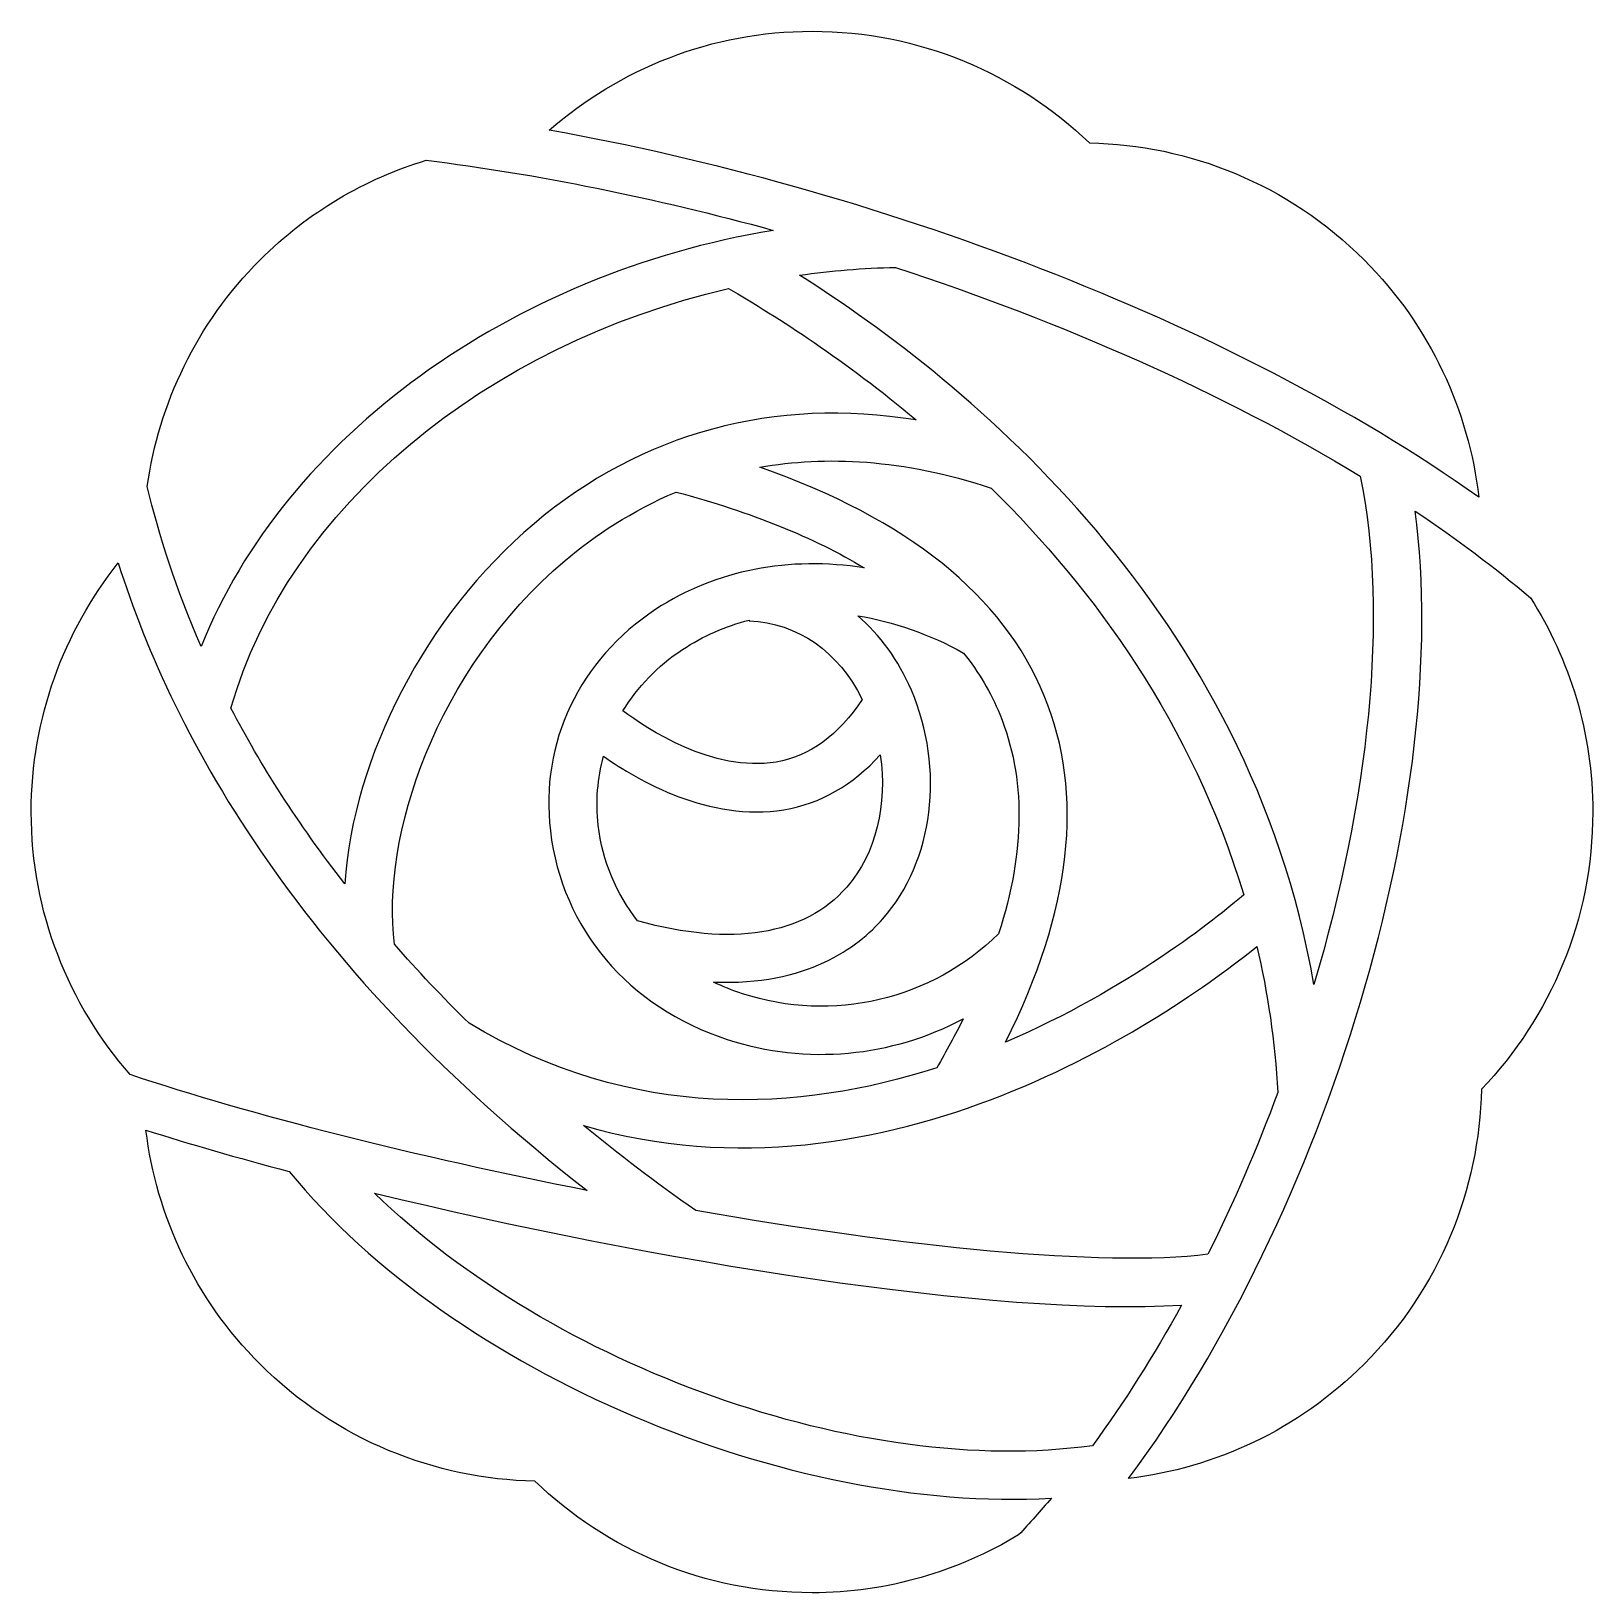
# Model space of a CAD drawing. Header units: centimetres. Extents: x -8.8 to 8.8, y -8.8 to 8.8.
import ezdxf

# ---------------------------------------------------------------- set-up
doc = ezdxf.new("R2010")
doc.units = ezdxf.units.CM
doc.header["$MEASUREMENT"] = 0
doc.layers.add('Camada 1', color=7, linetype='Continuous')

msp = doc.modelspace()

# ---------------------------------------------------------------- linework, layer by layer
at = {"layer": 'Camada 1'}
for points, knots in [([(6.24586, 6.24607), (5.38599, 7.10835), (4.26641, 7.54629), (3.13801, 7.57105), (3.13801, 7.57105), (2.32209, 8.35181), (1.21769, 8.83367), (0.00058, 8.83367), (0.00058, 8.83367), (-1.13819, 8.83367), (-2.17467, 8.40854), (-2.9718, 7.71409), (-2.9718, 7.71409), (0.65588, 7.06599), (4.72429, 5.56681), (7.54367, 3.56018), (7.54367, 3.56018), (7.43016, 4.54149), (6.99945, 5.49328), (6.24586, 6.24607)], [0, 0, 0, 0, 0.16666667, 0.16666667, 0.16666667, 0.16666667, 0.33333333, 0.33333333, 0.33333333, 0.33333333, 0.5, 0.5, 0.5, 0.5, 0.66666667, 0.66666667, 0.66666667, 0.66666667, 1, 1, 1, 1]), ([(-0.43852, 6.5809), (-1.77866, 6.9501), (-3.11285, 7.21942), (-4.36388, 7.37364), (-4.36388, 7.37364), (-5.05235, 7.16586), (-5.70164, 6.79026), (-6.24464, 6.24604), (-6.24464, 6.24604), (-6.96666, 5.52362), (-7.3878, 4.61898), (-7.52165, 3.68241), (-7.52165, 3.68241), (-7.38938, 3.13179), (-7.19521, 2.52367), (-6.91033, 1.87237), (-6.91033, 1.87237), (-5.96418, 4.24582), (-3.40572, 6.08944), (-0.43852, 6.5809)], [0, 0, 0, 0, 0.16666667, 0.16666667, 0.16666667, 0.16666667, 0.33333333, 0.33333333, 0.33333333, 0.33333333, 0.5, 0.5, 0.5, 0.5, 0.66666667, 0.66666667, 0.66666667, 0.66666667, 1, 1, 1, 1]), ([(6.2035, 3.7991), (4.65399, 4.74369), (2.82395, 5.54442), (0.94356, 6.16215), (0.94356, 6.16215), (0.57997, 6.15416), (0.21757, 6.12379), (-0.14046, 6.07344), (-0.14046, 6.07344), (1.77306, 4.86355), (4.95044, 2.26236), (5.67847, -1.95309), (5.67847, -1.95309), (6.2938, 0.1183), (6.53037, 2.21282), (6.2035, 3.7991)], [0, 0, 0, 0, 0.2, 0.2, 0.2, 0.2, 0.4, 0.4, 0.4, 0.4, 0.6, 0.6, 0.6, 0.6, 1, 1, 1, 1]), ([(-6.57352, 1.17314), (-6.24028, 0.53623), (-5.81792, -0.13025), (-5.28571, -0.81351), (-5.28571, -0.81351), (-5.19102, 0.62096), (-4.37509, 2.22002), (-3.14441, 3.26211), (-3.14441, 3.26211), (-1.92492, 4.2938), (-0.41896, 4.69578), (1.18013, 4.43525), (1.18013, 4.43525), (0.37701, 5.10732), (-0.38657, 5.60119), (-0.94596, 5.92324), (-0.94596, 5.92324), (-3.67504, 5.28791), (-5.93183, 3.44829), (-6.57352, 1.17314)], [0, 0, 0, 0, 0.16666667, 0.16666667, 0.16666667, 0.16666667, 0.33333333, 0.33333333, 0.33333333, 0.33333333, 0.5, 0.5, 0.5, 0.5, 0.66666667, 0.66666667, 0.66666667, 0.66666667, 1, 1, 1, 1]), ([(2.0288, 3.66406), (1.0227, 3.9973), (0.15163, 4.03167), (-0.59158, 3.9006), (-0.59158, 3.9006), (1.08101, 3.31563), (2.16226, 2.45015), (2.62816, 1.31459), (2.62816, 1.31459), (3.08607, 0.20138), (2.93661, -1.1172), (2.19022, -2.60278), (2.19022, -2.60278), (3.57592, -2.01141), (4.58443, -1.19469), (4.8841, -0.93818), (4.8841, -0.93818), (4.30715, 0.99333), (3.18995, 2.51648), (2.0288, 3.66406)], [0, 0, 0, 0, 0.16666667, 0.16666667, 0.16666667, 0.16666667, 0.33333333, 0.33333333, 0.33333333, 0.33333333, 0.5, 0.5, 0.5, 0.5, 0.66666667, 0.66666667, 0.66666667, 0.66666667, 1, 1, 1, 1]), ([(-3.87922, -2.39101), (-2.02042, -3.5066), (-0.13846, -3.39233), (1.4111, -2.89446), (1.4111, -2.89446), (1.52138, -2.70666), (1.62126, -2.52044), (1.71156, -2.33984), (1.71156, -2.33984), (0.90604, -2.76899), (-0.06054, -2.86729), (-0.95798, -2.5732), (-0.95798, -2.5732), (-2.08037, -2.20556), (-2.82798, -1.32251), (-2.95982, -0.21415), (-2.95982, -0.21415), (-3.07849, 0.78558), (-2.63298, 1.72297), (-1.76512, 2.29436), (-1.76512, 2.29436), (-1.08586, 2.73947), (-0.25313, 2.89531), (0.59115, 2.76185), (0.59115, 2.76185), (0.02058, 3.10708), (-0.68946, 3.39238), (-1.53655, 3.62013), (-1.53655, 3.62013), (-2.03801, 3.40836), (-2.45714, 3.12787), (-2.79239, 2.84577), (-2.79239, 2.84577), (-4.26562, 1.59911), (-4.87694, -0.29087), (-4.72311, -1.49676), (-4.72311, -1.49676), (-4.46458, -1.79485), (-4.18409, -2.09055), (-3.87922, -2.39101)], [0, 0, 0, 0, 0.09090909, 0.09090909, 0.09090909, 0.09090909, 0.18181818, 0.18181818, 0.18181818, 0.18181818, 0.27272727, 0.27272727, 0.27272727, 0.27272727, 0.36363636, 0.36363636, 0.36363636, 0.36363636, 0.45454545, 0.45454545, 0.45454545, 0.45454545, 0.54545455, 0.54545455, 0.54545455, 0.54545455, 0.63636364, 0.63636364, 0.63636364, 0.63636364, 0.72727273, 0.72727273, 0.72727273, 0.72727273, 0.81818182, 0.81818182, 0.81818182, 0.81818182, 1, 1, 1, 1]), ([(8.12863, 2.4238), (7.72906, 2.76263), (7.29273, 3.09029), (6.82442, 3.40514), (6.82442, 3.40514), (7.25275, 0.16942), (5.82392, -4.52712), (3.58232, -7.54065), (3.58232, -7.54065), (4.55808, -7.4232), (5.49946, -6.99405), (6.24585, -6.24604), (6.24585, -6.24604), (7.10892, -5.38617), (7.54845, -4.26497), (7.57401, -3.1374), (7.57401, -3.1374), (8.35398, -2.31989), (8.83348, -1.21787), (8.83348, 0), (8.83348, 0), (8.83348, 0.89262), (8.57454, 1.72294), (8.12863, 2.4238)], [0, 0, 0, 0, 0.14285714, 0.14285714, 0.14285714, 0.14285714, 0.28571429, 0.28571429, 0.28571429, 0.28571429, 0.42857143, 0.42857143, 0.42857143, 0.42857143, 0.57142857, 0.57142857, 0.57142857, 0.57142857, 0.71428571, 0.71428571, 0.71428571, 0.71428571, 1, 1, 1, 1]), ([(-7.84894, 2.81776), (-8.46389, 2.04261), (-8.83349, 1.06606), (-8.83349, 0), (-8.83349, 0), (-8.83349, -1.13877), (-8.40836, -2.17363), (-7.71589, -2.9704), (-7.71589, -2.9704), (-6.35416, -3.42911), (-4.46501, -3.903), (-2.54426, -4.28178), (-2.54426, -4.28178), (-5.75641, -1.78207), (-7.21043, 0.79433), (-7.84894, 2.81776)], [0, 0, 0, 0, 0.2, 0.2, 0.2, 0.2, 0.4, 0.4, 0.4, 0.4, 0.6, 0.6, 0.6, 0.6, 1, 1, 1, 1]), ([(-1.46542, 1.83803), (-1.74993, 1.65102), (-1.97448, 1.4129), (-2.13871, 1.14437), (-2.13871, 1.14437), (-1.8714, 0.94538), (-1.12221, 0.44431), (-0.40537, 0.56501), (-0.40537, 0.56501), (-0.02458, 0.62814), (0.30186, 0.8687), (0.56877, 1.27462), (0.56877, 1.27462), (0.29905, 1.81564), (-0.16045, 2.13848), (-0.71025, 2.16248), (-0.71025, 2.16248), (-0.71025, 2.16248), (-0.71025, 2.17126), (-0.71025, 2.17126), (-0.71025, 2.17126), (-0.97954, 2.10174), (-1.23288, 1.99065), (-1.46542, 1.83803)], [0, 0, 0, 0, 0.14285714, 0.14285714, 0.14285714, 0.14285714, 0.28571429, 0.28571429, 0.28571429, 0.28571429, 0.42857143, 0.42857143, 0.42857143, 0.42857143, 0.57142857, 0.57142857, 0.57142857, 0.57142857, 0.71428571, 0.71428571, 0.71428571, 0.71428571, 1, 1, 1, 1]), ([(2.11111, -1.37692), (2.41318, -0.44352), (2.41877, 0.38917), (2.12389, 1.10601), (2.12389, 1.10601), (2.02401, 1.35136), (1.88574, 1.58231), (1.71551, 1.79808), (1.71551, 1.79808), (1.32472, 2.01544), (0.9188, 2.15529), (0.51761, 2.21922), (0.51761, 2.21922), (0.76854, 2.00184), (0.97791, 1.72056), (1.12417, 1.37933), (1.12417, 1.37933), (1.50536, 0.48588), (1.37671, -0.55459), (0.80212, -1.2083), (0.80212, -1.2083), (0.52322, -1.52794), (-0.06135, -1.96747), (-1.11582, -1.92434), (-1.11582, -1.92434), (-1.01073, -1.97387), (-0.90164, -2.01782), (-0.78657, -2.05539), (-0.78657, -2.05539), (0.23035, -2.39101), (1.35514, -2.12331), (2.11111, -1.37692)], [0, 0, 0, 0, 0.11111111, 0.11111111, 0.11111111, 0.11111111, 0.22222222, 0.22222222, 0.22222222, 0.22222222, 0.33333333, 0.33333333, 0.33333333, 0.33333333, 0.44444444, 0.44444444, 0.44444444, 0.44444444, 0.55555556, 0.55555556, 0.55555556, 0.55555556, 0.66666667, 0.66666667, 0.66666667, 0.66666667, 0.77777778, 0.77777778, 0.77777778, 0.77777778, 1, 1, 1, 1]), ([(-2.418, -0.14944), (-2.37164, -0.55621), (-2.21184, -0.92382), (-1.97249, -1.23307), (-1.97249, -1.23307), (-0.90484, -1.52715), (-0.08651, -1.39531), (0.39257, -0.8495), (0.39257, -0.8495), (0.72542, -0.46831), (0.85646, 0.08948), (0.77098, 0.64569), (0.77098, 0.64569), (0.46211, 0.30528), (0.09928, 0.09591), (-0.31786, 0.02556), (-0.31786, 0.02556), (-1.15815, -0.11271), (-1.97008, 0.3564), (-2.35886, 0.6305), (-2.35886, 0.6305), (-2.42599, 0.38119), (-2.44957, 0.11909), (-2.418, -0.14944)], [0, 0, 0, 0, 0.14285714, 0.14285714, 0.14285714, 0.14285714, 0.28571429, 0.28571429, 0.28571429, 0.28571429, 0.42857143, 0.42857143, 0.42857143, 0.42857143, 0.57142857, 0.57142857, 0.57142857, 0.57142857, 0.71428571, 0.71428571, 0.71428571, 0.71428571, 1, 1, 1, 1]), ([(4.47977, -5.0042), (4.77385, -4.41606), (5.03756, -3.80072), (5.2709, -3.17339), (5.2709, -3.17339), (5.23894, -2.59321), (5.15504, -2.04341), (5.03439, -1.52078), (5.03439, -1.52078), (4.04826, -2.31352), (0.86128, -4.54711), (-2.58421, -3.54818), (-2.58421, -3.54818), (-2.19064, -3.86946), (-1.7707, -4.19069), (-1.31477, -4.50954), (-1.31477, -4.50954), (1.04108, -4.92109), (3.28345, -5.15284), (4.47977, -5.0042)], [0, 0, 0, 0, 0.16666667, 0.16666667, 0.16666667, 0.16666667, 0.33333333, 0.33333333, 0.33333333, 0.33333333, 0.5, 0.5, 0.5, 0.5, 0.66666667, 0.66666667, 0.66666667, 0.66666667, 1, 1, 1, 1]), ([(-5.91344, -4.0676), (-6.49999, -3.91176), (-7.04821, -3.75513), (-7.53568, -3.59931), (-7.53568, -3.59931), (-7.41619, -4.56705), (-6.98828, -5.50447), (-6.24467, -6.24604), (-6.24467, -6.24604), (-5.38477, -7.10832), (-4.26321, -7.54705), (-3.13563, -7.57181), (-3.13563, -7.57181), (-2.31971, -8.35257), (-1.2169, -8.83363), (0.00058, -8.83363), (0.00058, -8.83363), (0.85645, -8.83363), (1.65401, -8.59066), (2.33807, -8.17913), (2.33807, -8.17913), (2.46274, -8.04567), (2.58577, -7.90743), (2.70888, -7.76281), (2.70888, -7.76281), (-0.26472, -7.93623), (-4.05305, -6.34836), (-5.91344, -4.0676)], [0, 0, 0, 0, 0.125, 0.125, 0.125, 0.125, 0.25, 0.25, 0.25, 0.25, 0.375, 0.375, 0.375, 0.375, 0.5, 0.5, 0.5, 0.5, 0.625, 0.625, 0.625, 0.625, 0.75, 0.75, 0.75, 0.75, 1, 1, 1, 1]), ([(-4.94927, -4.31215), (-2.93664, -6.27486), (0.55599, -7.53427), (3.17397, -7.16989), (3.17397, -7.16989), (3.53198, -6.68081), (3.86922, -6.14619), (4.18089, -5.578), (4.18089, -5.578), (2.08635, -5.71304), (-1.80187, -5.07532), (-4.94927, -4.31215)], [0, 0, 0, 0, 0.25, 0.25, 0.25, 0.25, 0.5, 0.5, 0.5, 0.5, 1, 1, 1, 1])]:
    msp.add_open_spline(points, degree=3, knots=knots, dxfattribs=at)

doc.saveas('drawing.dxf')
